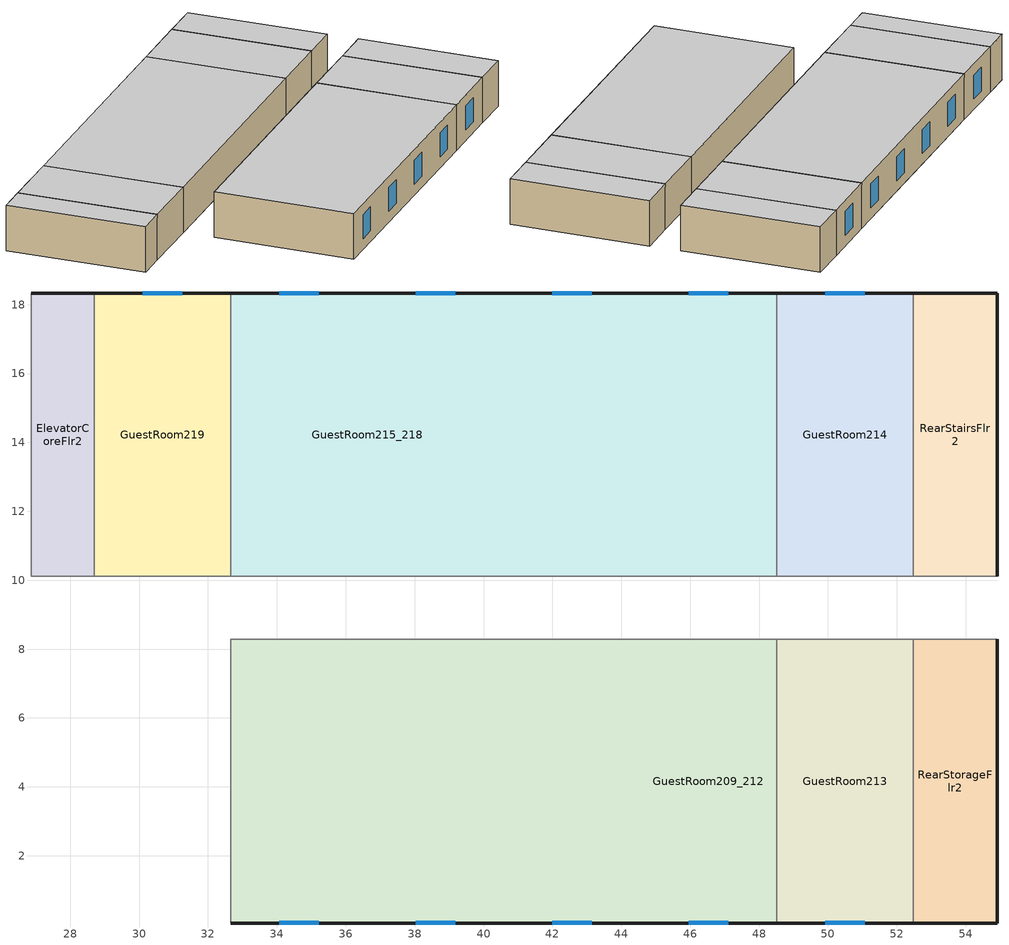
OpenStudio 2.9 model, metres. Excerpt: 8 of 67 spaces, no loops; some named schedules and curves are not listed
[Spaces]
GuestRoom219
 floor to LaundryRoomFlr1: 32.66,18.34 32.66,10.11 28.7,10.11 28.7,18.34 z3.35
 wall outside: 32.66,18.34 28.7,18.34 z3.35:6.1
 wall to CorridorFlr2: 28.7,10.11 32.66,10.11 z3.35:6.1
 wall to GuestRoom215_218: 32.66,10.11 32.66,18.34 z3.35:6.1
 wall to ElevatorCoreFlr2: 28.7,18.34 28.7,10.11 z3.35:6.1
 window: 31.25,18.34 30.11,18.34 z4:5.45
 ceiling to GuestRoom319: 32.66,10.11 32.66,18.34 28.7,18.34 28.7,10.11 z6.1
GuestRoom215_218
 floor to EmployeeLoungeFlr1: 44.55,18.34 44.55,10.11 40.59,10.11 40.59,18.34 z3.35
 floor to LaundryRoomFlr1: 40.59,18.34 40.59,10.11 32.66,10.11 32.66,18.34 z3.35
 floor to GuestRoom105: 48.51,18.34 48.51,10.11 44.55,10.11 44.55,18.34 z3.35
 wall outside: 48.51,18.34 32.66,18.34 z3.35:6.1
 wall to CorridorFlr2: 32.66,10.11 48.51,10.11 z3.35:6.1
 wall to GuestRoom214: 48.51,10.11 48.51,18.34 z3.35:6.1
 window: 43.14,18.34 42,18.34 / 39.18,18.34 38.04,18.34 / 47.1,18.34 45.96,18.34 / 35.21,18.34 34.07,18.34 z4:5.45
 ceiling to GuestRoom315_318: 48.51,10.11 48.51,18.34 32.66,18.34 32.66,10.11 z6.1
GuestRoom213
 floor to GuestRoom103: 52.47,8.28 52.47,0.05 48.51,0.05 48.51,8.28 z3.35
 wall outside: 48.51,0.05 52.47,0.05 z3.35:6.1
 wall to GuestRoom209_212: 48.51,8.28 48.51,0.05 z3.35:6.1
 wall to CorridorFlr2: 52.47,8.28 48.51,8.28 z3.35:6.1
 wall to RearStorageFlr2: 52.47,0.05 52.47,8.28 z3.35:6.1
 window: 49.92,0.05 51.06,0.05 z4:5.45
 ceiling to GuestRoom313: 52.47,0.05 52.47,8.28 48.51,8.28 48.51,0.05 z6.1
RearStorageFlr2
 floor to RearStorageFlr1: 54.91,8.28 54.91,0.05 52.47,0.05 52.47,8.28 z3.35
 wall outside: 52.47,0.05 54.91,0.05 54.91,8.28 z3.35:6.1
 wall to CorridorFlr2: 54.91,8.28 52.47,8.28 z3.35:6.1
 ceiling to RearStorageFlr3: 54.91,0.05 54.91,8.28 52.47,8.28 52.47,0.05 z6.1
ElevatorCoreFlr2
 floor to ElevatorCoreFlr1: 28.7,18.34 28.7,10.11 26.87,10.11 26.87,18.34 z3.35
 wall outside: 28.7,18.34 26.87,18.34 z3.35:6.1
 wall to CorridorFlr2: 26.87,18.34 26.87,10.11 28.7,10.11 z3.35:6.1
 ceiling to ElevatorCoreFlr3: 28.7,10.11 28.7,18.34 26.87,18.34 26.87,10.11 z6.1
RearStairsFlr2
 floor to RearStairsFlr1: 54.91,18.34 54.91,10.11 52.47,10.11 52.47,18.34 z3.35
 wall outside: 54.91,10.11 54.91,18.34 52.47,18.34 z3.35:6.1
 wall to GuestRoom214: 52.47,18.34 52.47,10.11 z3.35:6.1
 wall to CorridorFlr2: 52.47,10.11 54.91,10.11 z3.35:6.1
 ceiling to RearStairsFlr3: 54.91,10.11 54.91,18.34 52.47,18.34 52.47,10.11 z6.1
GuestRoom209_212
 floor to GuestRoom102: 48.51,8.28 48.51,0.05 44.55,0.05 44.55,8.28 z3.35
 floor to GuestRoom101: 44.55,8.28 44.55,0.05 40.59,0.05 40.59,8.28 z3.35
 floor to MeetingRoomFlr1: 36.62,8.28 36.62,0.05 32.66,0.05 32.66,8.28 z3.35
 floor to MechanicalRoomFlr1: 40.59,8.28 40.59,0.05 36.62,0.05 36.62,8.28 z3.35
 wall outside: 32.66,0.05 48.51,0.05 z3.35:6.1
 wall to CorridorFlr2: 48.51,8.28 32.66,8.28 z3.35:6.1
 wall to GuestRoom206_208: 32.66,8.28 32.66,0.05 z3.35:6.1
 window: 34.07,0.05 35.21,0.05 / 38.04,0.05 39.18,0.05 / 45.96,0.05 47.1,0.05 / 42,0.05 43.14,0.05 z4:5.45
 ceiling to GuestRoom309_312: 48.51,0.05 48.51,8.28 32.66,8.28 32.66,0.05 z6.1
GuestRoom214
 floor to GuestRoom104: 52.47,18.34 52.47,10.11 48.51,10.11 48.51,18.34 z3.35
 wall outside: 52.47,18.34 48.51,18.34 z3.35:6.1
 wall to CorridorFlr2: 48.51,10.11 52.47,10.11 z3.35:6.1
 window: 51.06,18.34 49.92,18.34 z4:5.45
 ceiling to GuestRoom314: 52.47,10.11 52.47,18.34 48.51,18.34 48.51,10.11 z6.1
[Building]
-SmallHotel-ASHRAE 169-2006-2A created: 2020-01-30 15:07:55 -0700: North Axis {deg}=180; Default Construction Set=90.1-2010 - SmHotel - ASHRAE 169-2006-2A; Standards Number of Stories=4; Standards Number of Above Ground Stories=4; Standards Building Type=SmallHotel
[Site]
Houston Bush Intercontinental_TX_USA: Latitude {deg}=30; Longitude {deg}=-95.37; Time Zone {hr}=-6; Elevation {m}=29; Terrain=Suburbs
[Site:WaterMainsTemperature]
Calculation Method=Correlation; Annual Average Outdoor Air Temperature {C}=20.3167; Maximum Difference In Monthly Average Outdoor Air Temperatures {deltaC}=17.8
[SizingPeriod:DesignDay] Barometric Pressure {Pa}=100977; Sky Clearness=0; Rain Indicator=0; Snow Indicator=0; Day of Month=21; Daylight Saving Time Indicator=0; Humidity Indicating Type=Wetbulb; Dry-Bulb Temperature Range Modifier Type=DefaultMultipliers
Name | Maximum Dry-Bulb Temperature {C} | Daily Dry-Bulb Temperature Range {deltaC} | Humidity Indicating Conditions at Maximum Dry-Bulb | Wind Speed {m/s} | Wind Direction {deg} | Month | Day Type | Solar Model Indicator | ASHRAE Taub | ASHRAE Taud
Houston Bush Intercontinental Ann Htg 99.6% Condns DB | -1.6 | 0 | -1.6 | 2.8 | 0 | 1 | WinterDesignDay | ASHRAEClearSky
Houston Bush Intercontinental Ann Clg .4% Condns DB=>MWB | 36 | 10.1 | 24.8 | 3.5 | 170 | 7 | SummerDesignDay | ASHRAETau | 0.499 | 1.97
[Site:GroundTemperature:BuildingSurface]
20.56, 20.52, 20.65, 20.78, 20.93, 21.04, 21.11, 21.13, 21.1, 21, 20.86, 20.64
[ClimateZones]
Climate Zone Institution Name 1=ASHRAE; Climate Zone Document Name 1=ANSI/ASHRAE Standard 169; Climate Zone Document Year 1=2006; Climate Zone Value 1=2A; Climate Zone Institution Name 2=CEC; Climate Zone Document Name 2=California Climate Zone Descriptions; Climate Zone Document Year 2=1995
[Material:NoMass] Thermal Absorptance=0.9; Solar Absorptance=0.7
Name | Roughness | Thermal Resistance {m2-K/W} | Visible Absorptance
CP02 CARPET PAD | VeryRough | 0.21648 | 0.8
Typical Insulation R-6.78 | Smooth | 1.19347 | 0.7
Typical Carpet Pad | Smooth | 0.21648 | 0.8
Typical Insulation R-5.89 | Smooth | 1.03652 | 0.7
Typical Insulation R-19.72; Typical Insulation R-19.72 1 | Smooth | 3.4722 | 0.7
Typical Insulation R-0.58; Typical Insulation R-0.58 1 | Smooth | 0.101875 | 0.7
Typical Insulation R-8.93 | Smooth | 1.57183 | 0.7
Typical Insulation R-13.45 | Smooth | 2.368 | 0.7
[Material]
Name | Roughness | Thickness {m} | Conductivity {W/m-K} | Density {kg/m3} | Specific Heat {J/kg-K} | Thermal Absorptance | Solar Absorptance | Visible Absorptance
4 in. Normalweight Concrete Floor | MediumRough | 0.1016 | 2.31 | 2322 | 832 | 0.9 | 0.7 | 0.7
25mm Stucco | Smooth | 0.0254 | 0.72 | 1856 | 840 | 0.9 | 0.7 | 0.7
5/8 in. Gypsum Board | MediumSmooth | 0.0159 | 0.16 | 800 | 1090 | 0.9 | 0.7 | 0.7
Roof Membrane - Highly Reflective | VeryRough | 0.0095 | 0.16 | 1121.29 | 1460 | 0.75 | 0.45 | 0.7
Metal Roof Surface; F08 Metal surface | Smooth | 0.0008 | 45.28 | 7824 | 500 | 0.9 | 0.7 | 0.7
1/2 in. Gypsum Board | Smooth | 0.0127 | 0.16 | 800 | 1090 | 0.9 | 0.7 | 0.5
6 in. Normalweight Concrete Floor | MediumRough | 0.1524 | 2.31 | 2322 | 832 | 0.9 | 0.7 | 0.7
8 in. Concrete Block Basement Wall | MediumRough | 0.2032 | 1.326 | 1842 | 912 | 0.9 | 0.7 | 0.7
G05 25mm wood | MediumSmooth | 0.0254 | 0.15 | 608 | 1630 | 0.9 | 0.5 | 0.5
[DefaultConstructionSet] Interior Partition Construction=Typical Interior Partition
Name | Default Exterior Surface Constructions | Default Interior Surface Constructions | Default Ground Contact Surface Constructions | Default Exterior SubSurface Constructions | Default Interior SubSurface Constructions
90.1-2010 - SmHotel - ASHRAE 169-2006-2A | Default Surface Constructions 1 | Default Surface Constructions 2 | Default Surface Constructions 3 | Default Sub Surface Constructions 1 | Default Sub Surface Constructions 2
90.1-2010 - SmHotel - ASHRAE 169-2006-2A 1 | Default Surface Constructions 4 | Default Surface Constructions 5 | Default Surface Constructions 6 | Default Sub Surface Constructions 3 | Default Sub Surface Constructions 4
[DefaultSurfaceConstructions]
Name | Floor Construction | Wall Construction | Roof Ceiling Construction
Default Surface Constructions 1 | Typical Insulated Exterior Mass Floor R-9.35 | Typical Insulated Steel Framed Exterior Wall R-8.06 | Typical IEAD Roof - Highly Reflective R-20.83
Default Surface Constructions 2; Default Surface Constructions 5 | int_slab_floor_smallhotel | int_wall_smallhotel | int_slab_ceiling_smallhotel
Default Surface Constructions 3; Default Surface Constructions 6 | Typical Insulated Carpeted 6in Slab Floor | Typical Insulated Basement Mass Wall
Default Surface Constructions 4 | Typical Insulated Exterior Mass Floor R-11.49 | Typical Insulated Steel Framed Exterior Wall R-15.63 | Typical IEAD Roof - Highly Reflective R-20.83 1
[Construction]
Typical Insulated Exterior Mass Floor R-9.35: Typical Insulation R-6.78, 4 in. Normalweight Concrete Floor, Typical Carpet Pad
Typical Insulated Steel Framed Exterior Wall R-8.06: 25mm Stucco, 5/8 in. Gypsum Board, Typical Insulation R-5.89, 5/8 in. Gypsum Board
Typical IEAD Roof - Highly Reflective R-20.83: Roof Membrane - Highly Reflective, Typical Insulation R-19.72, Metal Roof Surface
int_slab_floor_smallhotel: 4 in. Normalweight Concrete Floor, CP02 CARPET PAD
int_wall_smallhotel: 1/2 in. Gypsum Board, 1/2 in. Gypsum Board
int_slab_ceiling_smallhotel: CP02 CARPET PAD, 4 in. Normalweight Concrete Floor
Typical Insulated Carpeted 6in Slab Floor: 6 in. Normalweight Concrete Floor, Typical Carpet Pad
Typical Insulated Basement Mass Wall: 8 in. Concrete Block Basement Wall
U 0.72 SHGC 0.25 Sgl Ref-B-M Tint 6mm: REF B TINT MID 6MM
Typical Insulated Metal Door R-1.43: F08 Metal surface, Typical Insulation R-0.58
U 0.88 SHGC 0.16 Sgl Ref-A-L Clr 6mm: REF A CLEAR LO 6MM
Typical Overhead Door: Typical Insulation R-8.93
U 1.98 SHGC 0.36 Sgl Ref-B-H Clr 6mm: REF B CLEAR HI 6MM
Typical Interior Window: Clear 3mm
Typical Interior Door; Typical Interior Partition: G05 25mm wood
Typical Insulated Exterior Mass Floor R-11.49: Typical Insulation R-8.93, 4 in. Normalweight Concrete Floor, Typical Carpet Pad
Typical Insulated Steel Framed Exterior Wall R-15.63: 25mm Stucco, 5/8 in. Gypsum Board, Typical Insulation R-13.45, 5/8 in. Gypsum Board
Typical IEAD Roof - Highly Reflective R-20.83 1: Roof Membrane - Highly Reflective, Typical Insulation R-19.72 1, Metal Roof Surface
Typical Insulated Metal Door R-1.43 1: F08 Metal surface, Typical Insulation R-0.58 1
U 1.98 SHGC 0.19 Simple Glazing Skylight U-1.98 SHGC 0.27: U 1.98 SHGC 0.19 Simple Glazing U-1.23 SHGC 0.27
[DefaultSubSurfaceConstructions]
Name | Fixed Window Construction | Operable Window Construction | Door Construction | Glass Door Construction | Overhead Door Construction | Skylight Construction | Tubular Daylight Dome Construction | Tubular Daylight Diffuser Construction
Default Sub Surface Constructions 1 | U 0.72 SHGC 0.25 Sgl Ref-B-M Tint 6mm | U 0.72 SHGC 0.25 Sgl Ref-B-M Tint 6mm | Typical Insulated Metal Door R-1.43 | U 0.88 SHGC 0.16 Sgl Ref-A-L Clr 6mm | Typical Overhead Door | U 1.98 SHGC 0.36 Sgl Ref-B-H Clr 6mm | Typical Interior Window | Typical Interior Window
Default Sub Surface Constructions 2; Default Sub Surface Constructions 4 | Typical Interior Window | Typical Interior Window | Typical Interior Door
Default Sub Surface Constructions 3 | U 0.72 SHGC 0.25 Sgl Ref-B-M Tint 6mm | U 0.72 SHGC 0.25 Sgl Ref-B-M Tint 6mm | Typical Insulated Metal Door R-1.43 1 |  | Typical Overhead Door | U 1.98 SHGC 0.19 Simple Glazing Skylight U-1.98 SHGC 0.27 | Typical Interior Window | Typical Interior Window
[WindowMaterial:Glazing] Optical Data Type=SpectralAverage; Infrared Transmittance at Normal Incidence=0; Front Side Infrared Hemispherical Emissivity=0.84; Conductivity {W/m-K}=0.9; Dirt Correction Factor for Solar and Visible Transmittance=1; Solar Diffusing=No
Name | Thickness {m} | Solar Transmittance at Normal Incidence | Front Side Solar Reflectance at Normal Incidence | Back Side Solar Reflectance at Normal Incidence | Visible Transmittance at Normal Incidence | Front Side Visible Reflectance at Normal Incidence | Back Side Visible Reflectance at Normal Incidence | Back Side Infrared Hemispherical Emissivity
REF B TINT MID 6MM | 0.006 | 0.1 | 0.11 | 0.41 | 0.13 | 0.1 | 0.32 | 0.45
REF A CLEAR LO 6MM | 0.006 | 0.066 | 0.341 | 0.493 | 0.08 | 0.41 | 0.37 | 0.4
REF B CLEAR HI 6MM | 0.006 | 0.24 | 0.16 | 0.32 | 0.3 | 0.16 | 0.29 | 0.6
Clear 3mm | 0.003 | 0.837 | 0.075 | 0.075 | 0.898 | 0.081 | 0.081 | 0.84
[WindowMaterial:SimpleGlazingSystem]
U 1.98 SHGC 0.19 Simple Glazing U-1.23 SHGC 0.27: U-Factor {W/m2-K}=7; Solar Heat Gain Coefficient=0.27; Visible Transmittance=0.15
[Space] Default Construction Set=90.1-2010 - SmHotel - ASHRAE 169-2006-2A 1; Building Story=BuildingStory2
Name | Space Type | Thermal Zone
GuestRoom209_212 | SmallHotel GuestRoom123Occ | GuestRoom209_212 ZN
GuestRoom215_218 | SmallHotel GuestRoom123Vac | GuestRoom215_218 ZN
GuestRoom219 | SmallHotel GuestRoom123Occ | GuestRoom219 ZN
GuestRoom213 | SmallHotel GuestRoom123Occ | GuestRoom213 ZN
RearStorageFlr2 | SmallHotel Storage | RearStorageFlr2 ZN
ElevatorCoreFlr2 | SmallHotel ElevatorCore | ElevatorCoreFlr2 ZN
RearStairsFlr2 | SmallHotel Stair | RearStairsFlr2 ZN
GuestRoom214 | SmallHotel GuestRoom123Occ | GuestRoom214 ZN
[BuildingStory]
BuildingStory2
[SpaceType] Standards Building Type=SmallHotel
Name | Default Schedule Set | Design Specification Outdoor Air Object | Standards Space Type
SmallHotel ElevatorCore | SmallHotel ElevatorCore Schedule Set | SmallHotel ElevatorCore Ventilation | ElevatorCore
SmallHotel Stair | SmallHotel Stair Schedule Set | SmallHotel Stair Ventilation | Stair
SmallHotel Storage | SmallHotel Storage Schedule Set | SmallHotel Storage Ventilation | Storage
SmallHotel GuestRoom123Occ | SmallHotel GuestRoom123Occ Schedule Set | SmallHotel GuestRoom123Occ Ventilation | GuestRoom123Occ
SmallHotel GuestRoom123Vac | SmallHotel GuestRoom123Vac Schedule Set | SmallHotel GuestRoom123Vac Ventilation | GuestRoom123Vac
[Lights:Definition] Design Level Calculation Method=Watts/Area; Fraction Radiant=0.7; Fraction Visible=0.2
Name | Watts per Space Floor Area {W/m2}
SmallHotel GuestRoom123Occ Lights Definition; SmallHotel GuestRoom123Vac Lights Definition | 8.07293
SmallHotel Stair Lights Definition | 7.4271
SmallHotel Storage Lights Definition | 6.78126
[Lights] Fraction Replaceable=1
Name | Lights Definition | Space or SpaceType
SmallHotel GuestRoom123Occ Lights | SmallHotel GuestRoom123Occ Lights Definition | SmallHotel GuestRoom123Occ
SmallHotel GuestRoom123Vac Lights | SmallHotel GuestRoom123Vac Lights Definition | SmallHotel GuestRoom123Vac
SmallHotel Stair Lights | SmallHotel Stair Lights Definition | SmallHotel Stair
SmallHotel Storage Lights | SmallHotel Storage Lights Definition | SmallHotel Storage
[DesignSpecification:OutdoorAir] Outdoor Air Method=Sum
Name | Outdoor Air Flow per Floor Area {m3/s-m2} | Outdoor Air Flow per Person {m3/s-person}
SmallHotel ElevatorCore Ventilation; SmallHotel Storage Ventilation | 0.0006096
SmallHotel GuestRoom123Occ Ventilation; SmallHotel GuestRoom123Vac Ventilation | 0.0003048 | 0.00235974
SmallHotel Stair Ventilation | 0.0003048
[DefaultScheduleSet]
Name | Lighting Schedule | Electric Equipment Schedule | Infiltration Schedule | Number of People Schedule | People Activity Level Schedule
SmallHotel ElevatorCore Schedule Set | HotelSmall AlwaysOff | HotelSmall BLDG_ELEVATORS | Always On
SmallHotel GuestRoom123Occ Schedule Set | HotelSmall BLDG_LIGHT_GUESTROOM_SCH_2010 | HotelSmall GuestRoom_Eqp_Sch_Base | HotelSmall GuestRoom_Infil_Sch | HotelSmall GuestRoom_Occ_Sch | HotelSmall Activity_Sch
SmallHotel GuestRoom123Vac Schedule Set | HotelSmall AlwaysOff | HotelSmall AlwaysOff | HotelSmall GuestRoom_Infil_Sch | HotelSmall AlwaysOff | HotelSmall Activity_Sch
SmallHotel Stair Schedule Set | HotelSmall BLDG_LIGHT_STAIR_SCH | HotelSmall AlwaysOff | Always On | HotelSmall AlwaysOff | HotelSmall Activity_Sch
SmallHotel Storage Schedule Set | HotelSmall BLDG_LIGHT_STORAGE_SCH | HotelSmall AlwaysOff | Always On | HotelSmall AlwaysOff | HotelSmall Activity_Sch
[ThermostatSetpoint:DualSetpoint]
Name | Heating Setpoint Temperature Schedule | Cooling Setpoint Temperature Schedule
SmallHotel ElevatorCore Thermostat 1 | HotelSmall CommonArea_HtgSP_Sch | HotelSmall CommonArea_ClgSP_Sch
SmallHotel GuestRoom123Occ Thermostat 6; SmallHotel GuestRoom123Occ Thermostat 7; SmallHotel GuestRoom123Occ Thermostat 8; SmallHotel GuestRoom123Occ Thermostat 9 | HotelSmall Adva_OccGuestRoom_HtgSP_Sch | HotelSmall Adva_OccGuestRoom_ClgSP_Sch
SmallHotel GuestRoom123Vac Thermostat 4 | HotelSmall VacGuestRoom_HtgSP_Sch | HotelSmall VacGuestRoom_ClgSP_Sch
SmallHotel Stair Thermostat 5 | HotelSmall SemiHeated_HtgSP_Sch | HotelSmall CommonArea_ClgSP_Sch
SmallHotel Storage Thermostat 5 | HotelSmall SemiHeated_HtgSP_Sch | HotelSmall StorageArea_ClgSP_Sch
[ElectricEquipment:Definition] Design Level Calculation Method=Watts/Area; Watts per Space Floor Area {W/m2}=11.8403; Fraction Radiant=0.5
SmallHotel GuestRoom123Occ Elec Equip Definition; SmallHotel GuestRoom123Vac Elec Equip Definition
[ElectricEquipment]
Name | Electric Equipment Definition | Space or SpaceType
SmallHotel GuestRoom123Occ Elec Equip | SmallHotel GuestRoom123Occ Elec Equip Definition | SmallHotel GuestRoom123Occ
SmallHotel GuestRoom123Vac Elec Equip | SmallHotel GuestRoom123Vac Elec Equip Definition | SmallHotel GuestRoom123Vac
[People:Definition] Number of People Calculation Method=People/Area; People per Space Floor Area {person/m2}=0.0459619; Fraction Radiant=0.3
SmallHotel GuestRoom123Occ People Definition; SmallHotel GuestRoom123Vac People Definition
[People] Work Efficiency Schedule=Work Efficiency Schedule; Clothing Insulation Schedule=Clothing Schedule; Air Velocity Schedule=Air Velocity Schedule; Multiplier=1
Name | People Definition | Space or SpaceType
SmallHotel GuestRoom123Occ People | SmallHotel GuestRoom123Occ People Definition | SmallHotel GuestRoom123Occ
SmallHotel GuestRoom123Vac People | SmallHotel GuestRoom123Vac People Definition | SmallHotel GuestRoom123Vac
[SpaceInfiltration:DesignFlowRate] Design Flow Rate Calculation Method=Flow/ExteriorArea; Flow per Exterior Surface Area {m3/s-m2}=0.000569573; Constant Term Coefficient=0; Temperature Term Coefficient=0; Velocity Term Coefficient=0.224; Velocity Squared Term Coefficient=0
Name | Space or SpaceType | Schedule
ElevatorCoreFlr2 Infiltration | ElevatorCoreFlr2 | Always On
GuestRoom209_212 Infiltration | GuestRoom209_212 | HotelSmall GuestRoom_Infil_Sch
GuestRoom213 Infiltration | GuestRoom213 | HotelSmall GuestRoom_Infil_Sch
GuestRoom214 Infiltration | GuestRoom214 | HotelSmall GuestRoom_Infil_Sch
GuestRoom215_218 Infiltration | GuestRoom215_218 | HotelSmall GuestRoom_Infil_Sch
GuestRoom219 Infiltration | GuestRoom219 | HotelSmall GuestRoom_Infil_Sch
RearStairsFlr2 Infiltration | RearStairsFlr2 | Always On
RearStorageFlr2 Infiltration | RearStorageFlr2 | Always On
[ThermalZone] Use Ideal Air Loads=No
ElevatorCoreFlr2 ZN: Thermostat=SmallHotel ElevatorCore Thermostat 1
GuestRoom209_212 ZN: Thermostat=SmallHotel GuestRoom123Occ Thermostat 6; Primary Daylighting Control=GuestRoom209_212 Daylt Sensor 1; Fraction of Zone Controlled by Primary Daylighting Control=0.999; Secondary Daylighting Control=GuestRoom209_212 Daylt Sensor 2; Fraction of Zone Controlled by Secondary Daylighting Control=8.67362e-19
GuestRoom213 ZN: Thermostat=SmallHotel GuestRoom123Occ Thermostat 7
GuestRoom214 ZN: Thermostat=SmallHotel GuestRoom123Occ Thermostat 8
GuestRoom215_218 ZN: Thermostat=SmallHotel GuestRoom123Vac Thermostat 4
GuestRoom219 ZN: Thermostat=SmallHotel GuestRoom123Occ Thermostat 9
RearStairsFlr2 ZN: Thermostat=SmallHotel Stair Thermostat 5
RearStorageFlr2 ZN: Thermostat=SmallHotel Storage Thermostat 5
[Coil:Heating:Electric]
Name | Availability Schedule | Efficiency
GuestRoom320_323 ZN PTAC Electric Htg Coil; GuestRoom324 ZN PTAC Electric Htg Coil; GuestRoom401 ZN PTAC Electric Htg Coil; GuestRoom402_405 ZN PTAC Electric Htg Coil; GuestRoom406_408 ZN PTAC Electric Htg Coil; GuestRoom409_412 ZN PTAC Electric Htg Coil; GuestRoom413 ZN PTAC Electric Htg Coil; GuestRoom414 ZN PTAC Electric Htg Coil; GuestRoom415_418 ZN PTAC Electric Htg Coil; GuestRoom419 ZN PTAC Electric Htg Coil; GuestRoom420_423 ZN PTAC Electric Htg Coil; GuestRoom424 ZN PTAC Electric Htg Coil; CorridorFlr1 ZN PTAC Electric Htg Coil; CorridorFlr2 ZN PTAC Electric Htg Coil; CorridorFlr3 ZN PTAC Electric Htg Coil; CorridorFlr4 ZN PTAC Electric Htg Coil | Always On Discrete | 1
RearStairsFlr1 ZN UnitHeater Electric Htg Coil; RearStairsFlr2 ZN UnitHeater Electric Htg Coil; RearStairsFlr3 ZN UnitHeater Electric Htg Coil; RearStairsFlr4 ZN UnitHeater Electric Htg Coil | Always On | 1
PTAC Elec Htg Coil 2; PTAC Elec Htg Coil 3; PTAC Elec Htg Coil 4; PTAC Elec Htg Coil 5; PTAC Elec Htg Coil 6; PTAC Elec Htg Coil 7; PTAC Elec Htg Coil 8; PTAC Elec Htg Coil 9; PTAC Elec Htg Coil 10 | Always On Discrete hvac_library
[Coil:Cooling:DX:SingleSpeed] Availability Schedule=Always On Discrete; Rated Total Cooling Capacity {W}=autosize; Rated Sensible Heat Ratio=autosize; Rated Air Flow Rate {m3/s}=autosize; Rated Evaporator Fan Power Per Volume Flow Rate {W/(m3/s)}=773.3; Total Cooling Capacity Function of Temperature Curve=PSZ-Fine Storage DX Coil Cap-FT; Total Cooling Capacity Function of Flow Fraction Curve=DX Coil Cap-FF; Energy Input Ratio Function of Temperature Curve=PSZ-AC DX Coil EIR-FT; Energy Input Ratio Function of Flow Fraction Curve=Split DX Coil EIR-FF; Part Load Fraction Correlation Curve=HPACCOOLPLFFPLR; Condenser Type=AirCooled; Evaporative Condenser Effectiveness=0; Evaporative Condenser Air Flow Rate {m3/s}=Autosize; Evaporative Condenser Pump Rated Power Consumption {W}=Autosize; Crankcase Heater Capacity {W}=0; Maximum Outdoor Dry-Bulb Temperature for Crankcase Heater Operation {C}=0; Basin Heater Capacity {W/K}=0; Basin Heater Setpoint Temperature {C}=10
Name | Rated COP {W/W}
GuestRoom101 ZN PTAC 1spd DX AC Clg Coil 3kBtu/hr 11.7EER; GuestRoom102 ZN PTAC 1spd DX AC Clg Coil 2kBtu/hr 11.7EER; GuestRoom201 ZN PTAC 1spd DX AC Clg Coil 5kBtu/hr 11.7EER | 4.0319
GuestRoom103 ZN PTAC 1spd DX AC Clg Coil 10kBtu/hr 10.9EER | 3.7527
GuestRoom104 ZN PTAC 1spd DX AC Clg Coil 10kBtu/hr 10.9EER | 3.76333
GuestRoom105 ZN PTAC 1spd DX AC Clg Coil 12kBtu/hr 10.1EER | 3.49235
GuestRoom202_205 ZN PTAC 1spd DX AC Clg Coil 36kBtu/hr 9.3EER; GuestRoom206_208 ZN PTAC 1spd DX AC Clg Coil 29kBtu/hr 9.3EER; GuestRoom209_212 ZN PTAC 1spd DX AC Clg Coil 32kBtu/hr 9.3EER | 3.23281
GuestRoom213 ZN PTAC 1spd DX AC Clg Coil 10kBtu/hr 10.9EER | 3.74937
[Exterior:Lights:Definition]
NonDimming Exterior Lights Def: Design Level {W}=4188
[Exterior:Lights]
NonDimming Exterior Lights Def: Exterior Lights Definition=NonDimming Exterior Lights Def; Schedule=HotelSmall Exterior_Lgt_ALWAYS_ON; Control Option=AstronomicalClock
[Daylighting:Control] Space=GuestRoom209_212; Position Z-Coordinate {m}=4.1148; Illuminance Setpoint {lux}=375; Lighting Control Type=Stepped; Minimum Input Power Fraction for Continuous Dimming Control=0.3; Minimum Light Output Fraction for Continuous Dimming Control=0.2; Number of Stepped Control Steps=3; Probability Lighting will be Reset When Needed in Manual Stepped Control=1; Maximum Allowable Discomfort Glare Index=22
Name | Position X-Coordinate {m} | Position Y-Coordinate {m}
GuestRoom209_212 Daylt Sensor 1 | 34.6435 | 1.43062
GuestRoom209_212 Daylt Sensor 2 | 38.6059 | 2.83333
